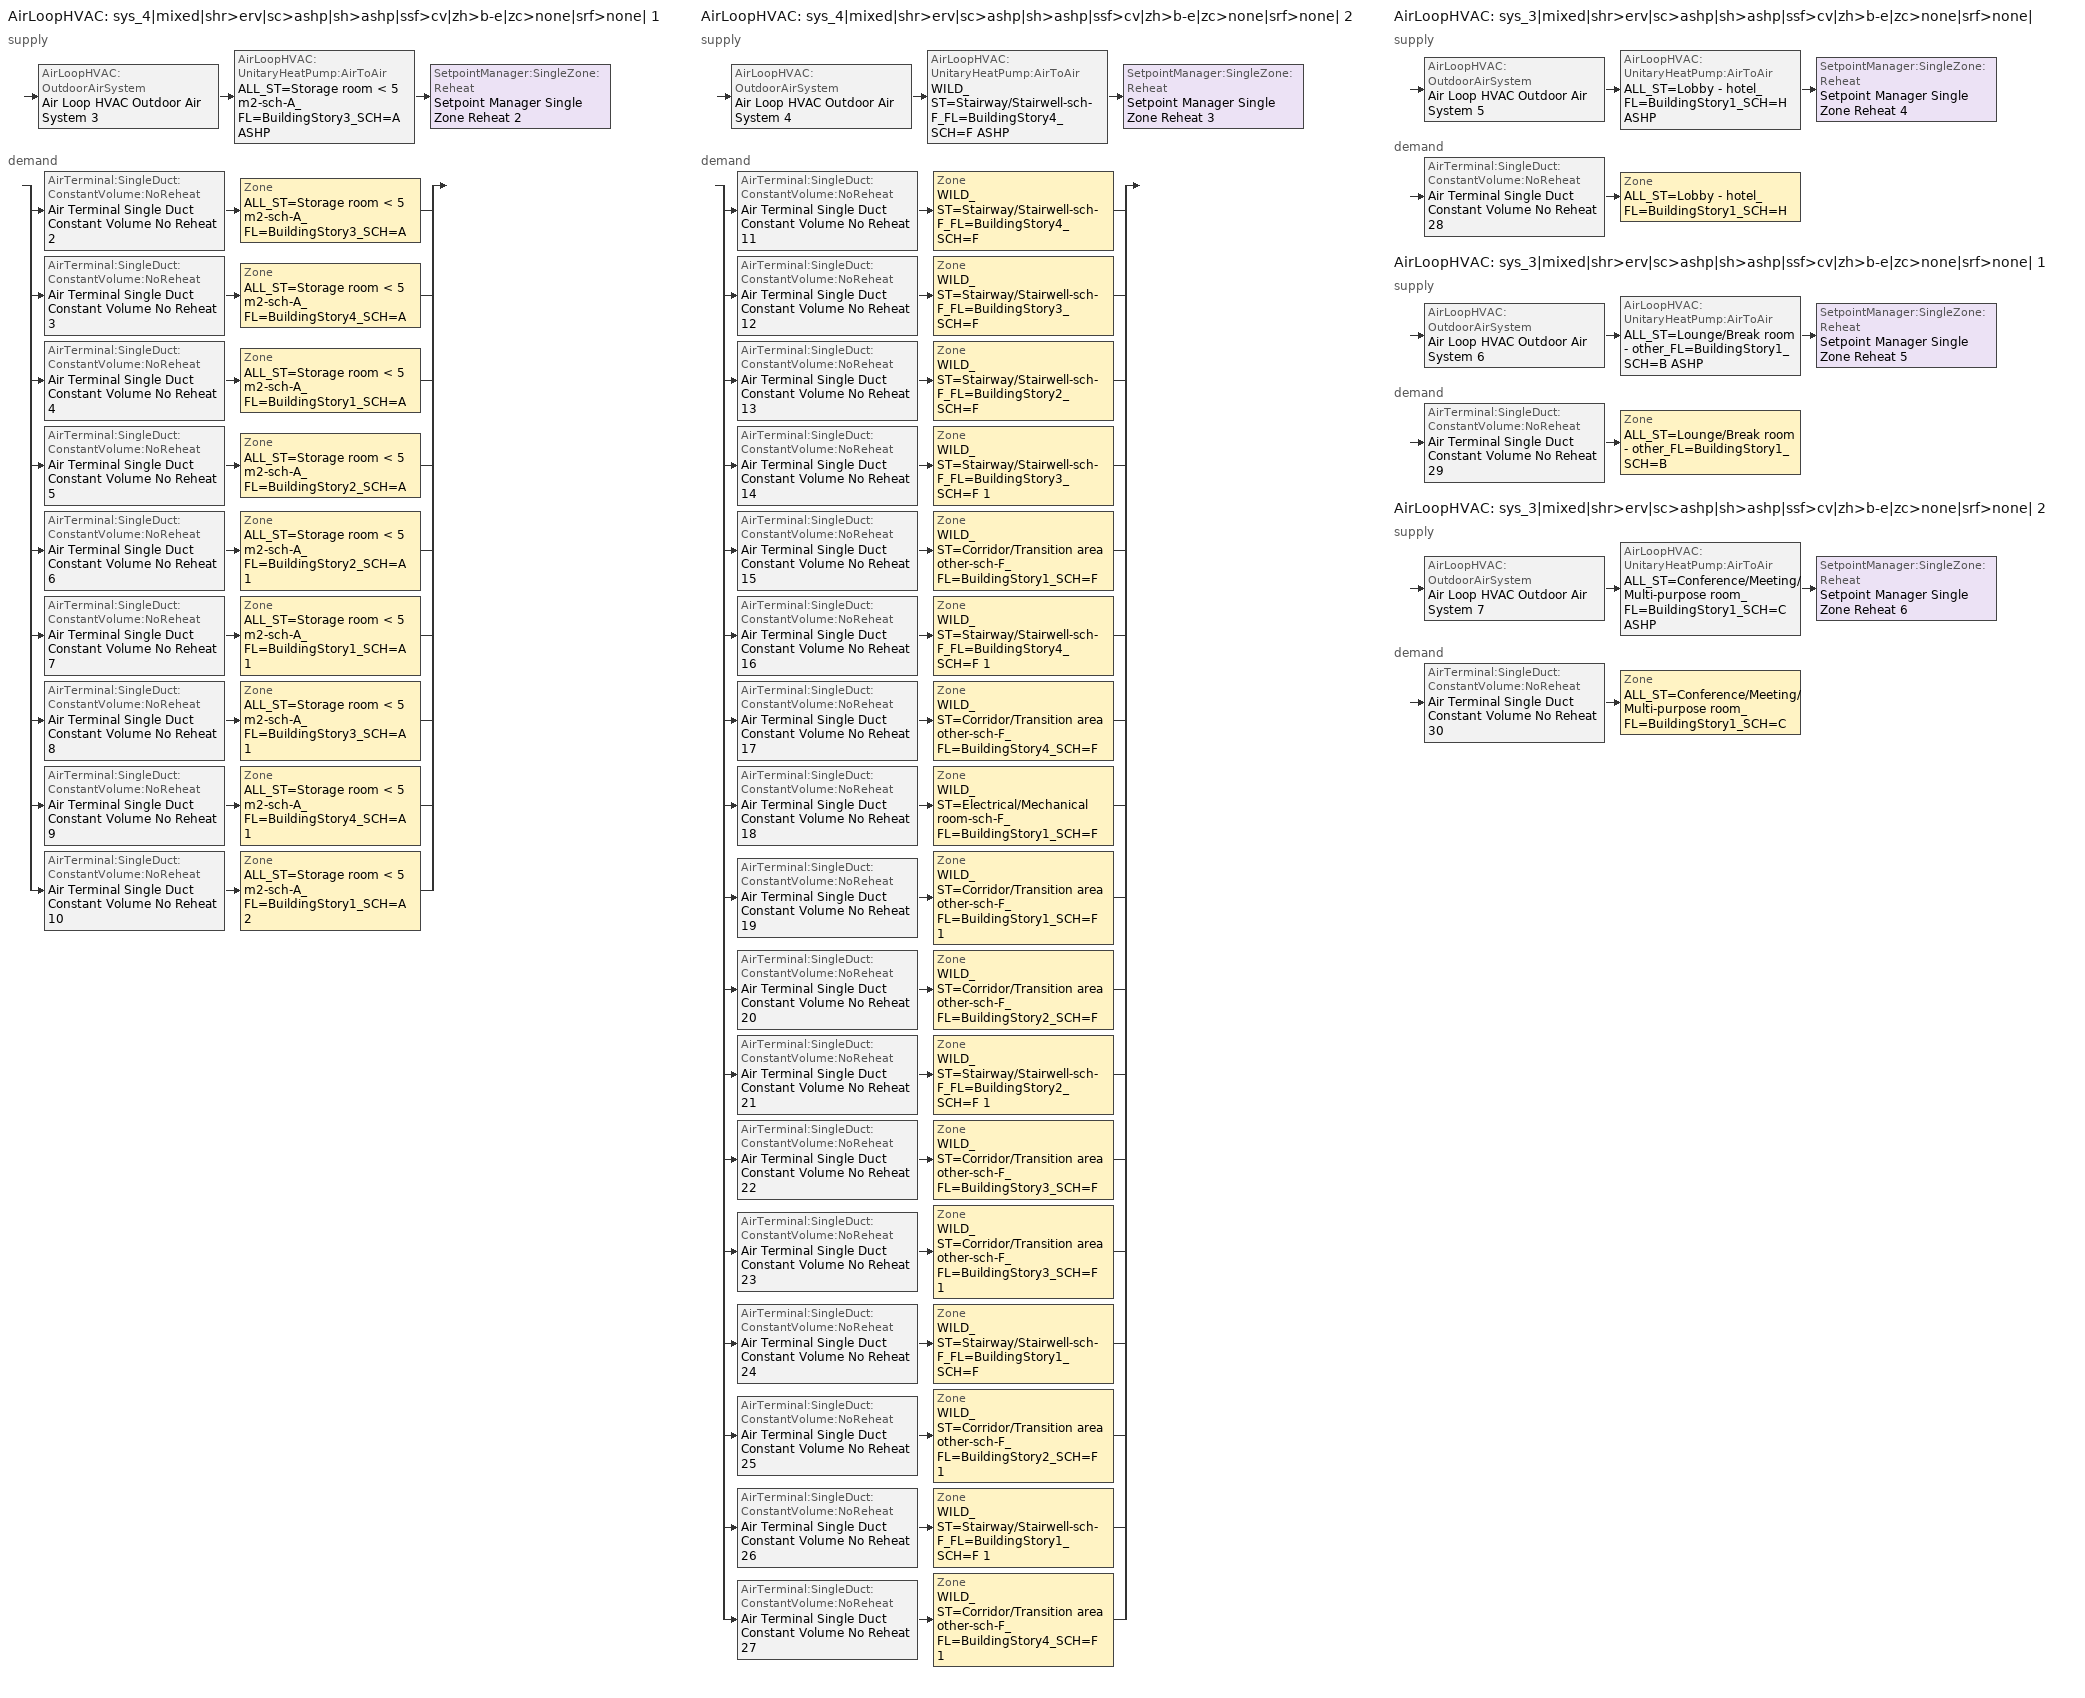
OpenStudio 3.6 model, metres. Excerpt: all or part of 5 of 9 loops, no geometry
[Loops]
AirLoopHVAC 'sys_4|mixed|shr>erv|sc>ashp|sh>ashp|ssf>cv|zh>b-e|zc>none|srf>none| 1'
 supply: AirLoopHVAC:OutdoorAirSystem 'Air Loop HVAC Outdoor Air System 3' > AirLoopHVAC:UnitaryHeatPump:AirToAir 'ALL_ST=Storage room < 5 m2-sch-A_FL=BuildingStory3_SCH=A ASHP' > SetpointManager:SingleZone:Reheat 'Setpoint Manager Single Zone Reheat 2'
 demand: split
  | AirTerminal:SingleDuct:ConstantVolume:NoReheat 'Air Terminal Single Duct Constant Volume No Reheat 2' > Zone 'ALL_ST=Storage room < 5 m2-sch-A_FL=BuildingStory3_SCH=A'
  | AirTerminal:SingleDuct:ConstantVolume:NoReheat 'Air Terminal Single Duct Constant Volume No Reheat 3' > Zone 'ALL_ST=Storage room < 5 m2-sch-A_FL=BuildingStory4_SCH=A'
  | AirTerminal:SingleDuct:ConstantVolume:NoReheat 'Air Terminal Single Duct Constant Volume No Reheat 4' > Zone 'ALL_ST=Storage room < 5 m2-sch-A_FL=BuildingStory1_SCH=A'
  | AirTerminal:SingleDuct:ConstantVolume:NoReheat 'Air Terminal Single Duct Constant Volume No Reheat 5' > Zone 'ALL_ST=Storage room < 5 m2-sch-A_FL=BuildingStory2_SCH=A'
  | AirTerminal:SingleDuct:ConstantVolume:NoReheat 'Air Terminal Single Duct Constant Volume No Reheat 6' > Zone 'ALL_ST=Storage room < 5 m2-sch-A_FL=BuildingStory2_SCH=A 1'
  | AirTerminal:SingleDuct:ConstantVolume:NoReheat 'Air Terminal Single Duct Constant Volume No Reheat 7' > Zone 'ALL_ST=Storage room < 5 m2-sch-A_FL=BuildingStory1_SCH=A 1'
  | AirTerminal:SingleDuct:ConstantVolume:NoReheat 'Air Terminal Single Duct Constant Volume No Reheat 8' > Zone 'ALL_ST=Storage room < 5 m2-sch-A_FL=BuildingStory3_SCH=A 1'
  | AirTerminal:SingleDuct:ConstantVolume:NoReheat 'Air Terminal Single Duct Constant Volume No Reheat 9' > Zone 'ALL_ST=Storage room < 5 m2-sch-A_FL=BuildingStory4_SCH=A 1'
  | AirTerminal:SingleDuct:ConstantVolume:NoReheat 'Air Terminal Single Duct Constant Volume No Reheat 10' > Zone 'ALL_ST=Storage room < 5 m2-sch-A_FL=BuildingStory1_SCH=A 2'
AirLoopHVAC 'sys_4|mixed|shr>erv|sc>ashp|sh>ashp|ssf>cv|zh>b-e|zc>none|srf>none| 2'
 supply: AirLoopHVAC:OutdoorAirSystem 'Air Loop HVAC Outdoor Air System 4' > AirLoopHVAC:UnitaryHeatPump:AirToAir 'WILD_ST=Stairway/Stairwell-sch-F_FL=BuildingStory4_SCH=F ASHP' > SetpointManager:SingleZone:Reheat 'Setpoint Manager Single Zone Reheat 3'
 demand: split
  | AirTerminal:SingleDuct:ConstantVolume:NoReheat 'Air Terminal Single Duct Constant Volume No Reheat 11' > Zone 'WILD_ST=Stairway/Stairwell-sch-F_FL=BuildingStory4_SCH=F'
  | AirTerminal:SingleDuct:ConstantVolume:NoReheat 'Air Terminal Single Duct Constant Volume No Reheat 12' > Zone 'WILD_ST=Stairway/Stairwell-sch-F_FL=BuildingStory3_SCH=F'
  | AirTerminal:SingleDuct:ConstantVolume:NoReheat 'Air Terminal Single Duct Constant Volume No Reheat 13' > Zone 'WILD_ST=Stairway/Stairwell-sch-F_FL=BuildingStory2_SCH=F'
  | AirTerminal:SingleDuct:ConstantVolume:NoReheat 'Air Terminal Single Duct Constant Volume No Reheat 14' > Zone 'WILD_ST=Stairway/Stairwell-sch-F_FL=BuildingStory3_SCH=F 1'
  | AirTerminal:SingleDuct:ConstantVolume:NoReheat 'Air Terminal Single Duct Constant Volume No Reheat 15' > Zone 'WILD_ST=Corridor/Transition area other-sch-F_FL=BuildingStory1_SCH=F'
  | AirTerminal:SingleDuct:ConstantVolume:NoReheat 'Air Terminal Single Duct Constant Volume No Reheat 16' > Zone 'WILD_ST=Stairway/Stairwell-sch-F_FL=BuildingStory4_SCH=F 1'
  | AirTerminal:SingleDuct:ConstantVolume:NoReheat 'Air Terminal Single Duct Constant Volume No Reheat 17' > Zone 'WILD_ST=Corridor/Transition area other-sch-F_FL=BuildingStory4_SCH=F'
  | AirTerminal:SingleDuct:ConstantVolume:NoReheat 'Air Terminal Single Duct Constant Volume No Reheat 18' > Zone 'WILD_ST=Electrical/Mechanical room-sch-F_FL=BuildingStory1_SCH=F'
  | AirTerminal:SingleDuct:ConstantVolume:NoReheat 'Air Terminal Single Duct Constant Volume No Reheat 19' > Zone 'WILD_ST=Corridor/Transition area other-sch-F_FL=BuildingStory1_SCH=F 1'
  | AirTerminal:SingleDuct:ConstantVolume:NoReheat 'Air Terminal Single Duct Constant Volume No Reheat 20' > Zone 'WILD_ST=Corridor/Transition area other-sch-F_FL=BuildingStory2_SCH=F'
  | AirTerminal:SingleDuct:ConstantVolume:NoReheat 'Air Terminal Single Duct Constant Volume No Reheat 21' > Zone 'WILD_ST=Stairway/Stairwell-sch-F_FL=BuildingStory2_SCH=F 1'
  | AirTerminal:SingleDuct:ConstantVolume:NoReheat 'Air Terminal Single Duct Constant Volume No Reheat 22' > Zone 'WILD_ST=Corridor/Transition area other-sch-F_FL=BuildingStory3_SCH=F'
  | AirTerminal:SingleDuct:ConstantVolume:NoReheat 'Air Terminal Single Duct Constant Volume No Reheat 23' > Zone 'WILD_ST=Corridor/Transition area other-sch-F_FL=BuildingStory3_SCH=F 1'
  | AirTerminal:SingleDuct:ConstantVolume:NoReheat 'Air Terminal Single Duct Constant Volume No Reheat 24' > Zone 'WILD_ST=Stairway/Stairwell-sch-F_FL=BuildingStory1_SCH=F'
  | AirTerminal:SingleDuct:ConstantVolume:NoReheat 'Air Terminal Single Duct Constant Volume No Reheat 25' > Zone 'WILD_ST=Corridor/Transition area other-sch-F_FL=BuildingStory2_SCH=F 1'
  | AirTerminal:SingleDuct:ConstantVolume:NoReheat 'Air Terminal Single Duct Constant Volume No Reheat 26' > Zone 'WILD_ST=Stairway/Stairwell-sch-F_FL=BuildingStory1_SCH=F 1'
  | AirTerminal:SingleDuct:ConstantVolume:NoReheat 'Air Terminal Single Duct Constant Volume No Reheat 27' > Zone 'WILD_ST=Corridor/Transition area other-sch-F_FL=BuildingStory4_SCH=F 1'
AirLoopHVAC 'sys_3|mixed|shr>erv|sc>ashp|sh>ashp|ssf>cv|zh>b-e|zc>none|srf>none|'
 supply: AirLoopHVAC:OutdoorAirSystem 'Air Loop HVAC Outdoor Air System 5' > AirLoopHVAC:UnitaryHeatPump:AirToAir 'ALL_ST=Lobby - hotel_FL=BuildingStory1_SCH=H ASHP' > SetpointManager:SingleZone:Reheat 'Setpoint Manager Single Zone Reheat 4'
 demand: AirTerminal:SingleDuct:ConstantVolume:NoReheat 'Air Terminal Single Duct Constant Volume No Reheat 28' > Zone 'ALL_ST=Lobby - hotel_FL=BuildingStory1_SCH=H'
AirLoopHVAC 'sys_3|mixed|shr>erv|sc>ashp|sh>ashp|ssf>cv|zh>b-e|zc>none|srf>none| 1'
 supply: AirLoopHVAC:OutdoorAirSystem 'Air Loop HVAC Outdoor Air System 6' > AirLoopHVAC:UnitaryHeatPump:AirToAir 'ALL_ST=Lounge/Break room - other_FL=BuildingStory1_SCH=B ASHP' > SetpointManager:SingleZone:Reheat 'Setpoint Manager Single Zone Reheat 5'
 demand: AirTerminal:SingleDuct:ConstantVolume:NoReheat 'Air Terminal Single Duct Constant Volume No Reheat 29' > Zone 'ALL_ST=Lounge/Break room - other_FL=BuildingStory1_SCH=B'
AirLoopHVAC 'sys_3|mixed|shr>erv|sc>ashp|sh>ashp|ssf>cv|zh>b-e|zc>none|srf>none| 2'
 supply: AirLoopHVAC:OutdoorAirSystem 'Air Loop HVAC Outdoor Air System 7' > AirLoopHVAC:UnitaryHeatPump:AirToAir 'ALL_ST=Conference/Meeting/Multi-purpose room_FL=BuildingStory1_SCH=C ASHP' > SetpointManager:SingleZone:Reheat 'Setpoint Manager Single Zone Reheat 6'
 demand: AirTerminal:SingleDuct:ConstantVolume:NoReheat 'Air Terminal Single Duct Constant Volume No Reheat 30' > Zone 'ALL_ST=Conference/Meeting/Multi-purpose room_FL=BuildingStory1_SCH=C'
[Sizing:Zone] Zone Cooling Design Supply Air Temperature Input Method=TemperatureDifference; Zone Cooling Design Supply Air Temperature {C}=14; Zone Cooling Design Supply Air Temperature Difference {deltaC}=11; Zone Heating Design Supply Air Temperature Input Method=TemperatureDifference; Zone Heating Design Supply Air Temperature {C}=40; Zone Heating Design Supply Air Temperature Difference {deltaC}=21; Zone Cooling Design Supply Air Humidity Ratio {kg-H2O/kg-air}=0.0085; Zone Heating Design Supply Air Humidity Ratio {kg-H2O/kg-air}=0.008; Zone Heating Sizing Factor=1.3; Zone Cooling Sizing Factor=1; Cooling Design Air Flow Method=DesignDay; Heating Design Air Flow Method=DesignDay; Account for Dedicated Outdoor Air System=No; Dedicated Outdoor Air System Control Strategy=NeutralSupplyAir; Dedicated Outdoor Air Low Setpoint Temperature for Design {C}=autosize; Dedicated Outdoor Air High Setpoint Temperature for Design {C}=autosize; Zone Load Sizing Method=Sensible Load Only No Latent Load; Zone Latent Cooling Design Supply Air Humidity Ratio Input Method=HumidityRatioDifference; Zone Cooling Design Supply Air Humidity Ratio Difference {kgWater/kgDryAir}=0.005; Zone Latent Heating Design Supply Air Humidity Ratio Input Method=HumidityRatioDifference; Zone Humidification Design Supply Air Humidity Ratio Difference {kgWater/kgDryAir}=0.005
ALL_ST=Lobby - hotel_FL=BuildingStory1_SCH=H; ALL_ST=Lounge/Break room - other_FL=BuildingStory1_SCH=B; ALL_ST=Storage room < 5 m2-sch-A_FL=BuildingStory3_SCH=A; ALL_ST=Conference/Meeting/Multi-purpose room_FL=BuildingStory1_SCH=C; ALL_ST=Storage room < 5 m2-sch-A_FL=BuildingStory4_SCH=A; ALL_ST=Storage room < 5 m2-sch-A_FL=BuildingStory1_SCH=A; ALL_ST=Storage room < 5 m2-sch-A_FL=BuildingStory2_SCH=A; ALL_ST=Storage room < 5 m2-sch-A_FL=BuildingStory2_SCH=A 1; ALL_ST=Storage room < 5 m2-sch-A_FL=BuildingStory1_SCH=A 1; ALL_ST=Storage room < 5 m2-sch-A_FL=BuildingStory3_SCH=A 1; ALL_ST=Storage room < 5 m2-sch-A_FL=BuildingStory4_SCH=A 1; ALL_ST=Storage room < 5 m2-sch-A_FL=BuildingStory1_SCH=A 2; WILD_ST=Stairway/Stairwell-sch-F_FL=BuildingStory4_SCH=F; WILD_ST=Stairway/Stairwell-sch-F_FL=BuildingStory3_SCH=F; WILD_ST=Stairway/Stairwell-sch-F_FL=BuildingStory2_SCH=F; WILD_ST=Stairway/Stairwell-sch-F_FL=BuildingStory3_SCH=F 1; WILD_ST=Corridor/Transition area other-sch-F_FL=BuildingStory1_SCH=F; WILD_ST=Stairway/Stairwell-sch-F_FL=BuildingStory4_SCH=F 1; WILD_ST=Corridor/Transition area other-sch-F_FL=BuildingStory4_SCH=F; WILD_ST=Electrical/Mechanical room-sch-F_FL=BuildingStory1_SCH=F; WILD_ST=Corridor/Transition area other-sch-F_FL=BuildingStory1_SCH=F 1; WILD_ST=Corridor/Transition area other-sch-F_FL=BuildingStory2_SCH=F; WILD_ST=Stairway/Stairwell-sch-F_FL=BuildingStory2_SCH=F 1; WILD_ST=Corridor/Transition area other-sch-F_FL=BuildingStory3_SCH=F; WILD_ST=Corridor/Transition area other-sch-F_FL=BuildingStory3_SCH=F 1; WILD_ST=Stairway/Stairwell-sch-F_FL=BuildingStory1_SCH=F; WILD_ST=Corridor/Transition area other-sch-F_FL=BuildingStory2_SCH=F 1; WILD_ST=Stairway/Stairwell-sch-F_FL=BuildingStory1_SCH=F 1; WILD_ST=Corridor/Transition area other-sch-F_FL=BuildingStory4_SCH=F 1
[Zone equipment]
ALL_ST=Lobby - hotel_FL=BuildingStory1_SCH=H: Zone HVAC Baseboard Convective Electric 63, Air Terminal Single Duct Constant Volume No Reheat 28
ALL_ST=Lounge/Break room - other_FL=BuildingStory1_SCH=B: Zone HVAC Baseboard Convective Electric 64, Air Terminal Single Duct Constant Volume No Reheat 29
ALL_ST=Storage room < 5 m2-sch-A_FL=BuildingStory3_SCH=A: Zone HVAC Baseboard Convective Electric 37, Air Terminal Single Duct Constant Volume No Reheat 2
ALL_ST=Conference/Meeting/Multi-purpose room_FL=BuildingStory1_SCH=C: Zone HVAC Baseboard Convective Electric 65, Air Terminal Single Duct Constant Volume No Reheat 30
ALL_ST=Storage room < 5 m2-sch-A_FL=BuildingStory4_SCH=A: Zone HVAC Baseboard Convective Electric 38, Air Terminal Single Duct Constant Volume No Reheat 3
ALL_ST=Storage room < 5 m2-sch-A_FL=BuildingStory1_SCH=A: Zone HVAC Baseboard Convective Electric 39, Air Terminal Single Duct Constant Volume No Reheat 4
ALL_ST=Storage room < 5 m2-sch-A_FL=BuildingStory2_SCH=A: Zone HVAC Baseboard Convective Electric 40, Air Terminal Single Duct Constant Volume No Reheat 5
ALL_ST=Storage room < 5 m2-sch-A_FL=BuildingStory2_SCH=A 1: Zone HVAC Baseboard Convective Electric 41, Air Terminal Single Duct Constant Volume No Reheat 6
ALL_ST=Storage room < 5 m2-sch-A_FL=BuildingStory1_SCH=A 1: Zone HVAC Baseboard Convective Electric 42, Air Terminal Single Duct Constant Volume No Reheat 7
ALL_ST=Storage room < 5 m2-sch-A_FL=BuildingStory3_SCH=A 1: Zone HVAC Baseboard Convective Electric 43, Air Terminal Single Duct Constant Volume No Reheat 8
ALL_ST=Storage room < 5 m2-sch-A_FL=BuildingStory4_SCH=A 1: Zone HVAC Baseboard Convective Electric 44, Air Terminal Single Duct Constant Volume No Reheat 9
ALL_ST=Storage room < 5 m2-sch-A_FL=BuildingStory1_SCH=A 2: Zone HVAC Baseboard Convective Electric 45, Air Terminal Single Duct Constant Volume No Reheat 10
WILD_ST=Stairway/Stairwell-sch-F_FL=BuildingStory4_SCH=F: Zone HVAC Baseboard Convective Electric 46, Air Terminal Single Duct Constant Volume No Reheat 11
WILD_ST=Stairway/Stairwell-sch-F_FL=BuildingStory3_SCH=F: Zone HVAC Baseboard Convective Electric 47, Air Terminal Single Duct Constant Volume No Reheat 12
WILD_ST=Stairway/Stairwell-sch-F_FL=BuildingStory2_SCH=F: Zone HVAC Baseboard Convective Electric 48, Air Terminal Single Duct Constant Volume No Reheat 13
WILD_ST=Stairway/Stairwell-sch-F_FL=BuildingStory3_SCH=F 1: Zone HVAC Baseboard Convective Electric 49, Air Terminal Single Duct Constant Volume No Reheat 14
WILD_ST=Corridor/Transition area other-sch-F_FL=BuildingStory1_SCH=F: Zone HVAC Baseboard Convective Electric 50, Air Terminal Single Duct Constant Volume No Reheat 15
WILD_ST=Stairway/Stairwell-sch-F_FL=BuildingStory4_SCH=F 1: Zone HVAC Baseboard Convective Electric 51, Air Terminal Single Duct Constant Volume No Reheat 16
WILD_ST=Corridor/Transition area other-sch-F_FL=BuildingStory4_SCH=F: Zone HVAC Baseboard Convective Electric 52, Air Terminal Single Duct Constant Volume No Reheat 17
WILD_ST=Electrical/Mechanical room-sch-F_FL=BuildingStory1_SCH=F: Zone HVAC Baseboard Convective Electric 53, Air Terminal Single Duct Constant Volume No Reheat 18
WILD_ST=Corridor/Transition area other-sch-F_FL=BuildingStory1_SCH=F 1: Zone HVAC Baseboard Convective Electric 54, Air Terminal Single Duct Constant Volume No Reheat 19
WILD_ST=Corridor/Transition area other-sch-F_FL=BuildingStory2_SCH=F: Zone HVAC Baseboard Convective Electric 55, Air Terminal Single Duct Constant Volume No Reheat 20
WILD_ST=Stairway/Stairwell-sch-F_FL=BuildingStory2_SCH=F 1: Zone HVAC Baseboard Convective Electric 56, Air Terminal Single Duct Constant Volume No Reheat 21
WILD_ST=Corridor/Transition area other-sch-F_FL=BuildingStory3_SCH=F: Zone HVAC Baseboard Convective Electric 57, Air Terminal Single Duct Constant Volume No Reheat 22
WILD_ST=Corridor/Transition area other-sch-F_FL=BuildingStory3_SCH=F 1: Zone HVAC Baseboard Convective Electric 58, Air Terminal Single Duct Constant Volume No Reheat 23
WILD_ST=Stairway/Stairwell-sch-F_FL=BuildingStory1_SCH=F: Zone HVAC Baseboard Convective Electric 59, Air Terminal Single Duct Constant Volume No Reheat 24
WILD_ST=Corridor/Transition area other-sch-F_FL=BuildingStory2_SCH=F 1: Zone HVAC Baseboard Convective Electric 60, Air Terminal Single Duct Constant Volume No Reheat 25
WILD_ST=Stairway/Stairwell-sch-F_FL=BuildingStory1_SCH=F 1: Zone HVAC Baseboard Convective Electric 61, Air Terminal Single Duct Constant Volume No Reheat 26
WILD_ST=Corridor/Transition area other-sch-F_FL=BuildingStory4_SCH=F 1: Zone HVAC Baseboard Convective Electric 62, Air Terminal Single Duct Constant Volume No Reheat 27
[AirLoopHVAC] Design Supply Air Flow Rate {m3/s}=autosize; Design Return Air Flow Fraction of Supply Air Flow=1
Name | Availability Schedule
sys_4|mixed|shr>erv|sc>ashp|sh>ashp|ssf>cv|zh>b-e|zc>none|srf>none| 1 | sys_4|mixed|shr>none|sc>ashp|sh>ashp|ssf>cv|zh>b-e|zc>none|srf>none| 1 Occ Sch
sys_4|mixed|shr>erv|sc>ashp|sh>ashp|ssf>cv|zh>b-e|zc>none|srf>none| 2 | sys_4|mixed|shr>none|sc>ashp|sh>ashp|ssf>cv|zh>b-e|zc>none|srf>none| 2 Occ Sch
sys_3|mixed|shr>erv|sc>ashp|sh>ashp|ssf>cv|zh>b-e|zc>none|srf>none| | sys_3|mixed|shr>none|sc>ashp|sh>ashp|ssf>cv|zh>b-e|zc>none|srf>none| Occ Sch
sys_3|mixed|shr>erv|sc>ashp|sh>ashp|ssf>cv|zh>b-e|zc>none|srf>none| 1 | sys_3|mixed|shr>none|sc>ashp|sh>ashp|ssf>cv|zh>b-e|zc>none|srf>none| 1 Occ Sch
sys_3|mixed|shr>erv|sc>ashp|sh>ashp|ssf>cv|zh>b-e|zc>none|srf>none| 2 | sys_3|mixed|shr>none|sc>ashp|sh>ashp|ssf>cv|zh>b-e|zc>none|srf>none| 2 Occ Sch
[Sizing:System] Type of Load to Size On=Sensible; Design Outdoor Air Flow Rate {m3/s}=Autosize; Central Heating Maximum System Air Flow Ratio=1; Preheat Design Temperature {C}=7; Preheat Design Humidity Ratio {kg-H2O/kg-Air}=0.008; Precool Design Temperature {C}=13; Precool Design Humidity Ratio {kg-H2O/kg-Air}=0.008; Central Cooling Design Supply Air Temperature {C}=13; Central Heating Design Supply Air Temperature {C}=43; Sizing Option=NonCoincident; 100% Outdoor Air in Cooling=No; 100% Outdoor Air in Heating=No; Central Cooling Design Supply Air Humidity Ratio {kg-H2O/kg-Air}=0.0085; Central Heating Design Supply Air Humidity Ratio {kg-H2O/kg-Air}=0.008; Cooling Design Air Flow Method=DesignDay; Cooling Design Air Flow Rate {m3/s}=0; Heating Design Air Flow Method=DesignDay; Heating Design Air Flow Rate {m3/s}=0; System Outdoor Air Method=ZoneSum; Zone Maximum Outdoor Air Fraction=1; Cooling Supply Air Flow Rate Per Floor Area {m3/s-m2}=0.00996765; Cooling Fraction of Autosized Cooling Supply Air Flow Rate=1; Cooling Supply Air Flow Rate Per Unit Cooling Capacity {m3/s-W}=3.94755e-05; Heating Supply Air Flow Rate Per Floor Area {m3/s-m2}=0.00996765; Heating Fraction of Autosized Heating Supply Air Flow Rate=1; Heating Fraction of Autosized Cooling Supply Air Flow Rate=1; Heating Supply Air Flow Rate Per Unit Heating Capacity {m3/s-W}=3.15882e-05; Cooling Design Capacity Method=CoolingDesignCapacity; Cooling Design Capacity {W}=autosize; Cooling Design Capacity Per Floor Area {W/m2}=234.7; Fraction of Autosized Cooling Design Capacity=1; Heating Design Capacity Method=HeatingDesignCapacity; Heating Design Capacity {W}=autosize; Heating Design Capacity Per Floor Area {W/m2}=157; Fraction of Autosized Heating Design Capacity=1; Central Cooling Capacity Control Method=OnOff; Occupant Diversity=autosize
sys_4|mixed|shr>erv|sc>ashp|sh>ashp|ssf>cv|zh>b-e|zc>none|srf>none| 1; sys_4|mixed|shr>erv|sc>ashp|sh>ashp|ssf>cv|zh>b-e|zc>none|srf>none| 2; sys_3|mixed|shr>erv|sc>ashp|sh>ashp|ssf>cv|zh>b-e|zc>none|srf>none|; sys_3|mixed|shr>erv|sc>ashp|sh>ashp|ssf>cv|zh>b-e|zc>none|srf>none| 1; sys_3|mixed|shr>erv|sc>ashp|sh>ashp|ssf>cv|zh>b-e|zc>none|srf>none| 2
[Coil:Heating:DX:SingleSpeed] Availability Schedule=Always On Discrete; Rated Air Flow Rate {m3/s}=Autosize; Rated Supply Fan Power Per Volume Flow Rate 2017 {W/(m3/s)}=773.3; Rated Supply Fan Power Per Volume Flow Rate 2023 {W/(m3/s)}=934.4; Total Heating Capacity Function of Temperature Curve=DXHEAT-NECB2011-REF-CAPFT; Total Heating Capacity Function of Flow Fraction Curve=DXHEAT-NECB2011-REF-CAPFFLOW; Energy Input Ratio Function of Temperature Curve=DXHEAT-NECB2011-REF-EIRFT; Energy Input Ratio Function of Flow Fraction Curve=DXHEAT-NECB2011-REF-EIRFFLOW; Part Load Fraction Correlation Curve=DXHEAT-NECB2011-REF-PLFFPLR; Minimum Outdoor Dry-Bulb Temperature for Compressor Operation {C}=-10; Defrost Strategy=Resistive; Defrost Control=Timed; Defrost Time Period Fraction=0.166667; Resistive Defrost Heater Capacity {W}=2000
Name | Rated Total Heating Capacity {W} | Rated COP {W/W}
CoilHeatingDXSingleSpeed_ashp 2 54 Clg kBtu/hr 3.1COPH | 15877.1 | 3.31706
CoilHeatingDXSingleSpeed_ashp 3 102 Clg kBtu/hr 3.3COPH | 29931.6 | 3.55448
CoilHeatingDXSingleSpeed_ashp 4 15 Clg kBtu/hr 3.1COPH | 4469.75 | 3.2992
CoilHeatingDXSingleSpeed_ashp 5 22 Clg kBtu/hr 3.1COPH | 6389.44 | 3.3022
CoilHeatingDXSingleSpeed_ashp 6 13 Clg kBtu/hr 3.1COPH | 3667.49 | 3.29794
[Coil:Cooling:DX:SingleSpeed] Availability Schedule=Always On Discrete; Rated Total Cooling Capacity {W}=autosize; Rated Sensible Heat Ratio=autosize; Rated Air Flow Rate {m3/s}=autosize; Rated Evaporator Fan Power Per Volume Flow Rate 2017 {W/(m3/s)}=773.3; Rated Evaporator Fan Power Per Volume Flow Rate 2023 {W/(m3/s)}=934.4; Total Cooling Capacity Function of Temperature Curve=DXCOOL-NECB2011-REF-CAPFT; Total Cooling Capacity Function of Flow Fraction Curve=DXCOOL-NECB2011-REF-CAPFFLOW; Energy Input Ratio Function of Temperature Curve=DXCOOL-NECB2011-REF-COOLEIRFT; Energy Input Ratio Function of Flow Fraction Curve=DXCOOL-NECB2011-REF-COOLEIRFFLOW; Part Load Fraction Correlation Curve=DXCOOL-NECB2011-REF-COOLPLFFPLR; Minimum Outdoor Dry-Bulb Temperature for Compressor Operation {C}=-25; Nominal Time for Condensate Removal to Begin {s}=0; Ratio of Initial Moisture Evaporation Rate and Steady State Latent Capacity=0; Maximum Cycling Rate {cycles/hr}=0; Latent Capacity Time Constant {s}=0; Condenser Type=AirCooled; Evaporative Condenser Effectiveness=0.9; Evaporative Condenser Air Flow Rate {m3/s}=autosize; Evaporative Condenser Pump Rated Power Consumption {W}=autosize; Crankcase Heater Capacity {W}=0; Maximum Outdoor Dry-Bulb Temperature for Crankcase Heater Operation {C}=10; Basin Heater Capacity {W/K}=0; Basin Heater Setpoint Temperature {C}=2
Name | Rated COP {W/W}
CoilCoolingDXSingleSpeed_ashp 2 75kBtu/hr 10.8EER | 3.73224
CoilCoolingDXSingleSpeed_ashp 3 141kBtu/hr 10.4EER | 3.59906
CoilCoolingDXSingleSpeed_ashp 4 21kBtu/hr 10.0EER; CoilCoolingDXSingleSpeed_ashp 5 30kBtu/hr 10.0EER; CoilCoolingDXSingleSpeed_ashp 6 17kBtu/hr 10.0EER | 3.46588
[Controller:OutdoorAir] Minimum Outdoor Air Flow Rate {m3/s}=autosize; Maximum Outdoor Air Flow Rate {m3/s}=Autosize; Economizer Control Action Type=ModulateFlow; Lockout Type=NoLockout; Minimum Limit Type=FixedMinimum; High Humidity Control=No; Heat Recovery Bypass Control Type=BypassWhenOAFlowGreaterThanMinimum
Name | Economizer Control Type | Minimum Outdoor Air Schedule | Controller Mechanical Ventilation | Economizer Maximum Limit Dry-Bulb Temperature {C} | Economizer Maximum Limit Enthalpy {J/kg} | Economizer Minimum Limit Dry-Bulb Temperature {C}
Controller Outdoor Air 3 | DifferentialEnthalpy | sys_4|mixed|shr>none|sc>ashp|sh>ashp|ssf>cv|zh>b-e|zc>none|srf>none| 1 Occ Sch | Controller Mechanical Ventilation 3
Controller Outdoor Air 4 | DifferentialEnthalpy | sys_4|mixed|shr>none|sc>ashp|sh>ashp|ssf>cv|zh>b-e|zc>none|srf>none| 2 Occ Sch | Controller Mechanical Ventilation 4
Controller Outdoor Air 5 | NoEconomizer | sys_3|mixed|shr>none|sc>ashp|sh>ashp|ssf>cv|zh>b-e|zc>none|srf>none| Occ Sch | Controller Mechanical Ventilation 5 | 28 | 64000 | -100
Controller Outdoor Air 6 | NoEconomizer | sys_3|mixed|shr>none|sc>ashp|sh>ashp|ssf>cv|zh>b-e|zc>none|srf>none| 1 Occ Sch | Controller Mechanical Ventilation 6 | 28 | 64000 | -100
Controller Outdoor Air 7 | NoEconomizer | sys_3|mixed|shr>none|sc>ashp|sh>ashp|ssf>cv|zh>b-e|zc>none|srf>none| 2 Occ Sch | Controller Mechanical Ventilation 7 | 28 | 64000 | -100
[Controller:MechanicalVentilation] Availability Schedule=Always On Discrete; System Outdoor Air Method=ZoneSum
Controller Mechanical Ventilation 3; Controller Mechanical Ventilation 4; Controller Mechanical Ventilation 5; Controller Mechanical Ventilation 6; Controller Mechanical Ventilation 7
[AirLoopHVAC:OutdoorAirSystem]
Name | Controller
Air Loop HVAC Outdoor Air System 3 | Controller Outdoor Air 3
Air Loop HVAC Outdoor Air System 4 | Controller Outdoor Air 4
Air Loop HVAC Outdoor Air System 5 | Controller Outdoor Air 5
Air Loop HVAC Outdoor Air System 6 | Controller Outdoor Air 6
Air Loop HVAC Outdoor Air System 7 | Controller Outdoor Air 7
[ZoneHVAC:Baseboard:Convective:Electric] Availability Schedule=Always On Discrete; Nominal Capacity {W}=autosize; Efficiency=1
Zone HVAC Baseboard Convective Electric 37; Zone HVAC Baseboard Convective Electric 38; Zone HVAC Baseboard Convective Electric 39; Zone HVAC Baseboard Convective Electric 40; Zone HVAC Baseboard Convective Electric 41; Zone HVAC Baseboard Convective Electric 42; Zone HVAC Baseboard Convective Electric 43; Zone HVAC Baseboard Convective Electric 44; Zone HVAC Baseboard Convective Electric 45; Zone HVAC Baseboard Convective Electric 46; Zone HVAC Baseboard Convective Electric 47; Zone HVAC Baseboard Convective Electric 48; Zone HVAC Baseboard Convective Electric 49; Zone HVAC Baseboard Convective Electric 50; Zone HVAC Baseboard Convective Electric 51; Zone HVAC Baseboard Convective Electric 52; Zone HVAC Baseboard Convective Electric 53; Zone HVAC Baseboard Convective Electric 54; Zone HVAC Baseboard Convective Electric 55; Zone HVAC Baseboard Convective Electric 56; Zone HVAC Baseboard Convective Electric 57; Zone HVAC Baseboard Convective Electric 58; Zone HVAC Baseboard Convective Electric 59; Zone HVAC Baseboard Convective Electric 60; Zone HVAC Baseboard Convective Electric 61; Zone HVAC Baseboard Convective Electric 62; Zone HVAC Baseboard Convective Electric 63; Zone HVAC Baseboard Convective Electric 64; Zone HVAC Baseboard Convective Electric 65
[Coil:Heating:Gas] Availability Schedule=Always On Discrete; Gas Burner Efficiency=0.924; Nominal Capacity {W}=AutoSize; Parasitic Electric Load {W}=0; Part Load Fraction Correlation Curve=FURNACE-EFFPLR-NECB2011; Parasitic Gas Load {W}=0
Coil Heating Gas 37; Coil Heating Gas 38; Coil Heating Gas 39; Coil Heating Gas 40; Coil Heating Gas 41
[Fan:OnOff] Availability Schedule=Always On Discrete; Fan Total Efficiency=0.39975; Pressure Rise {Pa}=622.722; Maximum Flow Rate {m3/s}=autosize; Motor Efficiency=0.615; Motor In Airstream Fraction=1
Name | Fan Power Ratio Function of Speed Ratio Curve | Fan Efficiency Ratio Function of Speed Ratio Curve
Fan On Off 2 | Fan On Off Power Curve 1 | Fan On Off Efficiency Curve 1
Fan On Off 3 | Fan On Off Power Curve 2 | Fan On Off Efficiency Curve 2
Fan On Off 4 | Fan On Off Power Curve 3 | Fan On Off Efficiency Curve 3
Fan On Off 5 | Fan On Off Power Curve 4 | Fan On Off Efficiency Curve 4
Fan On Off 6 | Fan On Off Power Curve 5 | Fan On Off Efficiency Curve 5
[AirLoopHVAC:UnitaryHeatPump:AirToAir] Availability Schedule=Always On Discrete; Supply Air Flow Rate During Cooling Operation {m3/s}=Autosize; Supply Air Flow Rate During Heating Operation {m3/s}=Autosize; Maximum Supply Air Temperature from Supplemental Heater {C}=Autosize
Name | Controlling Zone or Thermostat Location | Supply Air Fan | Heating Coil | Cooling Coil | Supplemental Heating Coil | Supply Air Fan Operating Mode Schedule
ALL_ST=Storage room < 5 m2-sch-A_FL=BuildingStory3_SCH=A ASHP | ALL_ST=Storage room < 5 m2-sch-A_FL=BuildingStory3_SCH=A | Fan On Off 2 | CoilHeatingDXSingleSpeed_ashp 2 54 Clg kBtu/hr 3.1COPH | CoilCoolingDXSingleSpeed_ashp 2 75kBtu/hr 10.8EER | Coil Heating Gas 37 | sys_4|mixed|shr>none|sc>ashp|sh>ashp|ssf>cv|zh>b-e|zc>none|srf>none| 1 Occ Sch
WILD_ST=Stairway/Stairwell-sch-F_FL=BuildingStory4_SCH=F ASHP | WILD_ST=Stairway/Stairwell-sch-F_FL=BuildingStory4_SCH=F | Fan On Off 3 | CoilHeatingDXSingleSpeed_ashp 3 102 Clg kBtu/hr 3.3COPH | CoilCoolingDXSingleSpeed_ashp 3 141kBtu/hr 10.4EER | Coil Heating Gas 38 | sys_4|mixed|shr>none|sc>ashp|sh>ashp|ssf>cv|zh>b-e|zc>none|srf>none| 2 Occ Sch
ALL_ST=Lobby - hotel_FL=BuildingStory1_SCH=H ASHP | ALL_ST=Lobby - hotel_FL=BuildingStory1_SCH=H | Fan On Off 4 | CoilHeatingDXSingleSpeed_ashp 4 15 Clg kBtu/hr 3.1COPH | CoilCoolingDXSingleSpeed_ashp 4 21kBtu/hr 10.0EER | Coil Heating Gas 39 | sys_3|mixed|shr>none|sc>ashp|sh>ashp|ssf>cv|zh>b-e|zc>none|srf>none| Occ Sch
ALL_ST=Lounge/Break room - other_FL=BuildingStory1_SCH=B ASHP | ALL_ST=Lounge/Break room - other_FL=BuildingStory1_SCH=B | Fan On Off 5 | CoilHeatingDXSingleSpeed_ashp 5 22 Clg kBtu/hr 3.1COPH | CoilCoolingDXSingleSpeed_ashp 5 30kBtu/hr 10.0EER | Coil Heating Gas 40 | sys_3|mixed|shr>none|sc>ashp|sh>ashp|ssf>cv|zh>b-e|zc>none|srf>none| 1 Occ Sch
ALL_ST=Conference/Meeting/Multi-purpose room_FL=BuildingStory1_SCH=C ASHP | ALL_ST=Conference/Meeting/Multi-purpose room_FL=BuildingStory1_SCH=C | Fan On Off 6 | CoilHeatingDXSingleSpeed_ashp 6 13 Clg kBtu/hr 3.1COPH | CoilCoolingDXSingleSpeed_ashp 6 17kBtu/hr 10.0EER | Coil Heating Gas 41 | sys_3|mixed|shr>none|sc>ashp|sh>ashp|ssf>cv|zh>b-e|zc>none|srf>none| 2 Occ Sch
[SetpointManager:SingleZone:Reheat] Minimum Supply Air Temperature {C}=13; Maximum Supply Air Temperature {C}=43
Name | Control Zone | Setpoint Node or NodeList
Setpoint Manager Single Zone Reheat 2 | ALL_ST=Storage room < 5 m2-sch-A_FL=BuildingStory3_SCH=A | sys_4|mixed|shr>erv|sc>ashp|sh>ashp|ssf>cv|zh>b-e|zc>none|srf>none| 1 Supply Outlet Node
Setpoint Manager Single Zone Reheat 3 | WILD_ST=Stairway/Stairwell-sch-F_FL=BuildingStory4_SCH=F | sys_4|mixed|shr>erv|sc>ashp|sh>ashp|ssf>cv|zh>b-e|zc>none|srf>none| 2 Supply Outlet Node
Setpoint Manager Single Zone Reheat 4 | ALL_ST=Lobby - hotel_FL=BuildingStory1_SCH=H | sys_3|mixed|shr>erv|sc>ashp|sh>ashp|ssf>cv|zh>b-e|zc>none|srf>none| Supply Outlet Node
Setpoint Manager Single Zone Reheat 5 | ALL_ST=Lounge/Break room - other_FL=BuildingStory1_SCH=B | sys_3|mixed|shr>erv|sc>ashp|sh>ashp|ssf>cv|zh>b-e|zc>none|srf>none| 1 Supply Outlet Node
Setpoint Manager Single Zone Reheat 6 | ALL_ST=Conference/Meeting/Multi-purpose room_FL=BuildingStory1_SCH=C | sys_3|mixed|shr>erv|sc>ashp|sh>ashp|ssf>cv|zh>b-e|zc>none|srf>none| 2 Supply Outlet Node
[AirTerminal:SingleDuct:ConstantVolume:NoReheat] Availability Schedule=Always On Discrete; Maximum Air Flow Rate {m3/s}=AutoSize
Air Terminal Single Duct Constant Volume No Reheat 2; Air Terminal Single Duct Constant Volume No Reheat 3; Air Terminal Single Duct Constant Volume No Reheat 4; Air Terminal Single Duct Constant Volume No Reheat 5; Air Terminal Single Duct Constant Volume No Reheat 6; Air Terminal Single Duct Constant Volume No Reheat 7; Air Terminal Single Duct Constant Volume No Reheat 8; Air Terminal Single Duct Constant Volume No Reheat 9; Air Terminal Single Duct Constant Volume No Reheat 10; Air Terminal Single Duct Constant Volume No Reheat 11; Air Terminal Single Duct Constant Volume No Reheat 12; Air Terminal Single Duct Constant Volume No Reheat 13; Air Terminal Single Duct Constant Volume No Reheat 14; Air Terminal Single Duct Constant Volume No Reheat 15; Air Terminal Single Duct Constant Volume No Reheat 16; Air Terminal Single Duct Constant Volume No Reheat 17; Air Terminal Single Duct Constant Volume No Reheat 18; Air Terminal Single Duct Constant Volume No Reheat 19; Air Terminal Single Duct Constant Volume No Reheat 20; Air Terminal Single Duct Constant Volume No Reheat 21; Air Terminal Single Duct Constant Volume No Reheat 22; Air Terminal Single Duct Constant Volume No Reheat 23; Air Terminal Single Duct Constant Volume No Reheat 24; Air Terminal Single Duct Constant Volume No Reheat 25; Air Terminal Single Duct Constant Volume No Reheat 26; Air Terminal Single Duct Constant Volume No Reheat 27; Air Terminal Single Duct Constant Volume No Reheat 28; Air Terminal Single Duct Constant Volume No Reheat 29; Air Terminal Single Duct Constant Volume No Reheat 30
[Schedule:Ruleset]
Name | Default Day Schedule | Summer Design Day Schedule | Winter Design Day Schedule
sys_3|mixed|shr>none|sc>ashp|sh>ashp|ssf>cv|zh>b-e|zc>none|srf>none| Occ Sch | sys_3|mixed|shr>none|sc>ashp|sh>ashp|ssf>cv|zh>b-e|zc>none|srf>none| Occ Sch Default | sys_3|mixed|shr>none|sc>ashp|sh>ashp|ssf>cv|zh>b-e|zc>none|srf>none| Occ Sch Summer Design Day | sys_3|mixed|shr>none|sc>ashp|sh>ashp|ssf>cv|zh>b-e|zc>none|srf>none| Occ Sch Winter Design Day
sys_3|mixed|shr>none|sc>ashp|sh>ashp|ssf>cv|zh>b-e|zc>none|srf>none| 1 Occ Sch | sys_3|mixed|shr>none|sc>ashp|sh>ashp|ssf>cv|zh>b-e|zc>none|srf>none| 1 Occ Sch Default | sys_3|mixed|shr>none|sc>ashp|sh>ashp|ssf>cv|zh>b-e|zc>none|srf>none| 1 Occ Sch Summer Design Day | sys_3|mixed|shr>none|sc>ashp|sh>ashp|ssf>cv|zh>b-e|zc>none|srf>none| 1 Occ Sch Winter Design Day
sys_3|mixed|shr>none|sc>ashp|sh>ashp|ssf>cv|zh>b-e|zc>none|srf>none| 2 Occ Sch | sys_3|mixed|shr>none|sc>ashp|sh>ashp|ssf>cv|zh>b-e|zc>none|srf>none| 2 Occ Sch Default | sys_3|mixed|shr>none|sc>ashp|sh>ashp|ssf>cv|zh>b-e|zc>none|srf>none| 2 Occ Sch Summer Design Day | sys_3|mixed|shr>none|sc>ashp|sh>ashp|ssf>cv|zh>b-e|zc>none|srf>none| 2 Occ Sch Winter Design Day
sys_4|mixed|shr>none|sc>ashp|sh>ashp|ssf>cv|zh>b-e|zc>none|srf>none| 1 Occ Sch | sys_4|mixed|shr>none|sc>ashp|sh>ashp|ssf>cv|zh>b-e|zc>none|srf>none| 1 Occ Sch Default | sys_4|mixed|shr>none|sc>ashp|sh>ashp|ssf>cv|zh>b-e|zc>none|srf>none| 1 Occ Sch Summer Design Day | sys_4|mixed|shr>none|sc>ashp|sh>ashp|ssf>cv|zh>b-e|zc>none|srf>none| 1 Occ Sch Winter Design Day
sys_4|mixed|shr>none|sc>ashp|sh>ashp|ssf>cv|zh>b-e|zc>none|srf>none| 2 Occ Sch | sys_4|mixed|shr>none|sc>ashp|sh>ashp|ssf>cv|zh>b-e|zc>none|srf>none| 2 Occ Sch Default | sys_4|mixed|shr>none|sc>ashp|sh>ashp|ssf>cv|zh>b-e|zc>none|srf>none| 2 Occ Sch Summer Design Day | sys_4|mixed|shr>none|sc>ashp|sh>ashp|ssf>cv|zh>b-e|zc>none|srf>none| 2 Occ Sch Winter Design Day
[Schedule:Day]
sys_3|mixed|shr>none|sc>ashp|sh>ashp|ssf>cv|zh>b-e|zc>none|srf>none| Occ Sch Default; sys_3|mixed|shr>none|sc>ashp|sh>ashp|ssf>cv|zh>b-e|zc>none|srf>none| Occ Sch Winter Design Day; sys_3|mixed|shr>none|sc>ashp|sh>ashp|ssf>cv|zh>b-e|zc>none|srf>none| Occ Sch Summer Design Day; sys_3|mixed|shr>none|sc>ashp|sh>ashp|ssf>cv|zh>b-e|zc>none|srf>none| 1 Occ Sch Winter Design Day; sys_3|mixed|shr>none|sc>ashp|sh>ashp|ssf>cv|zh>b-e|zc>none|srf>none| 1 Occ Sch Summer Design Day; sys_3|mixed|shr>none|sc>ashp|sh>ashp|ssf>cv|zh>b-e|zc>none|srf>none| 2 Occ Sch Winter Design Day; sys_3|mixed|shr>none|sc>ashp|sh>ashp|ssf>cv|zh>b-e|zc>none|srf>none| 2 Occ Sch Summer Design Day; sys_4|mixed|shr>none|sc>ashp|sh>ashp|ssf>cv|zh>b-e|zc>none|srf>none| 1 Occ Sch Winter Design Day; sys_4|mixed|shr>none|sc>ashp|sh>ashp|ssf>cv|zh>b-e|zc>none|srf>none| 1 Occ Sch Summer Design Day; sys_4|mixed|shr>none|sc>ashp|sh>ashp|ssf>cv|zh>b-e|zc>none|srf>none| 2 Occ Sch Winter Design Day; sys_4|mixed|shr>none|sc>ashp|sh>ashp|ssf>cv|zh>b-e|zc>none|srf>none| 2 Occ Sch Summer Design Day: 24, 0, 1
sys_3|mixed|shr>none|sc>ashp|sh>ashp|ssf>cv|zh>b-e|zc>none|srf>none| 1 Occ Sch Default: 1, 0, 1, 10, 0, 0, 24, 0, 1
sys_3|mixed|shr>none|sc>ashp|sh>ashp|ssf>cv|zh>b-e|zc>none|srf>none| 1 Occ Sch Saturday: 2, 0, 1, 10, 0, 0, 24, 0, 1
sys_3|mixed|shr>none|sc>ashp|sh>ashp|ssf>cv|zh>b-e|zc>none|srf>none| 1 Occ Sch Sunday: 1, 0, 0, 2, 0, 1, 11, 0, 0, 23, 0, 1, 24, 0, 0
sys_3|mixed|shr>none|sc>ashp|sh>ashp|ssf>cv|zh>b-e|zc>none|srf>none| 2 Occ Sch Default: 9, 0, 0, 21, 0, 1, 24, 0, 0
sys_3|mixed|shr>none|sc>ashp|sh>ashp|ssf>cv|zh>b-e|zc>none|srf>none| 2 Occ Sch Sunday: 9, 0, 0, 19, 0, 1, 24, 0, 0
sys_4|mixed|shr>none|sc>ashp|sh>ashp|ssf>cv|zh>b-e|zc>none|srf>none| 1 Occ Sch Default: 8, 0, 0, 19, 0, 1, 24, 0, 0
sys_4|mixed|shr>none|sc>ashp|sh>ashp|ssf>cv|zh>b-e|zc>none|srf>none| 1 Occ Sch Sunday: 24, 0, 0
sys_4|mixed|shr>none|sc>ashp|sh>ashp|ssf>cv|zh>b-e|zc>none|srf>none| 2 Occ Sch Default: 10, 0, 1, 16, 0, 0, 24, 0, 1
[Schedule:Rule] Date Specification Type=DateRange; Start Month=1; Start Day=1; End Month=12; End Day=31
Name | Schedule Ruleset | Rule Order | Day Schedule | Apply Saturday | Apply Sunday
sys_3|mixed|shr>none|sc>ashp|sh>ashp|ssf>cv|zh>b-e|zc>none|srf>none| 1 Occ Sch Saturday Rule | sys_3|mixed|shr>none|sc>ashp|sh>ashp|ssf>cv|zh>b-e|zc>none|srf>none| 1 Occ Sch | 1 | sys_3|mixed|shr>none|sc>ashp|sh>ashp|ssf>cv|zh>b-e|zc>none|srf>none| 1 Occ Sch Saturday | Yes
sys_3|mixed|shr>none|sc>ashp|sh>ashp|ssf>cv|zh>b-e|zc>none|srf>none| 1 Occ Sch Sunday Rule | sys_3|mixed|shr>none|sc>ashp|sh>ashp|ssf>cv|zh>b-e|zc>none|srf>none| 1 Occ Sch | 0 | sys_3|mixed|shr>none|sc>ashp|sh>ashp|ssf>cv|zh>b-e|zc>none|srf>none| 1 Occ Sch Sunday |  | Yes
sys_3|mixed|shr>none|sc>ashp|sh>ashp|ssf>cv|zh>b-e|zc>none|srf>none| 2 Occ Sch Sunday Rule | sys_3|mixed|shr>none|sc>ashp|sh>ashp|ssf>cv|zh>b-e|zc>none|srf>none| 2 Occ Sch | 0 | sys_3|mixed|shr>none|sc>ashp|sh>ashp|ssf>cv|zh>b-e|zc>none|srf>none| 2 Occ Sch Sunday |  | Yes
sys_4|mixed|shr>none|sc>ashp|sh>ashp|ssf>cv|zh>b-e|zc>none|srf>none| 1 Occ Sch Sunday Rule | sys_4|mixed|shr>none|sc>ashp|sh>ashp|ssf>cv|zh>b-e|zc>none|srf>none| 1 Occ Sch | 0 | sys_4|mixed|shr>none|sc>ashp|sh>ashp|ssf>cv|zh>b-e|zc>none|srf>none| 1 Occ Sch Sunday | Yes | Yes
[Schedule:Constant]
Always On Discrete: Value=1
[Curve:Cubic]
Name | Coefficient1 Constant | Coefficient2 x | Coefficient3 x**2 | Coefficient4 x**3 | Minimum Value of x | Maximum Value of x
Fan On Off Efficiency Curve 1; Fan On Off Efficiency Curve 2; Fan On Off Efficiency Curve 3; Fan On Off Efficiency Curve 4; Fan On Off Efficiency Curve 5 | 1 | 0 | 0 | 0 | 0 | 1
DXHEAT-NECB2011-REF-CAPFT | 0.729009 | 0.0319275 | 0.000136404 | -8.748e-06 | -20 | 20
DXHEAT-NECB2011-REF-CAPFFLOW | 0.84 | 0.16 | 0 | 0 | 0.5 | 1.5
DXHEAT-NECB2011-REF-EIRFT | 1.2183 | -0.03612 | 0.00142 | -2.68e-05 | -20 | 20
DXHEAT-NECB2011-REF-PLFFPLR | 0.3696 | 2.3362 | -2.9577 | 1.2596 | 0.7 | 1
DXCOOL-NECB2011-REF-COOLPLFFPLR | 0.0277 | 4.9151 | -8.184 | 4.2702 | 0.7 | 1
FURNACE-EFFPLR-NECB2011 | 0.722 | 0.8211 | -1.0396 | 0.5 | 0 | 1
[Curve:Quadratic]
Name | Coefficient1 Constant | Coefficient2 x | Coefficient3 x**2 | Minimum Value of x | Maximum Value of x
DXHEAT-NECB2011-REF-EIRFFLOW | 1.3824 | -0.4336 | 0.0512 | 0 | 1
DXCOOL-NECB2011-REF-CAPFFLOW | 0.8 | 0.2 | 0 | 0.5 | 1.5
DXCOOL-NECB2011-REF-COOLEIRFFLOW | 1.1552 | -0.1808 | 0.0256 | 0.5 | 1.5
[Curve:Biquadratic] Minimum Value of x=13; Maximum Value of x=24; Minimum Value of y=24; Maximum Value of y=46
Name | Coefficient1 Constant | Coefficient2 x | Coefficient3 x**2 | Coefficient4 y | Coefficient5 y**2 | Coefficient6 x*y
DXCOOL-NECB2011-REF-CAPFT | 0.867905 | 0.0142459 | 0.00055436 | -0.0075575 | 3.3e-05 | -0.0001918
DXCOOL-NECB2011-REF-COOLEIRFT | 0.114171 | 0.0281822 | -0.0004199 | 0.0214108 | 0.000161028 | -0.000679104
[Curve:Exponent] Coefficient1 Constant=1; Coefficient2 Constant=0; Coefficient3 Constant=0; Minimum Value of x=0; Maximum Value of x=1
Fan On Off Power Curve 1; Fan On Off Power Curve 2; Fan On Off Power Curve 3; Fan On Off Power Curve 4; Fan On Off Power Curve 5
